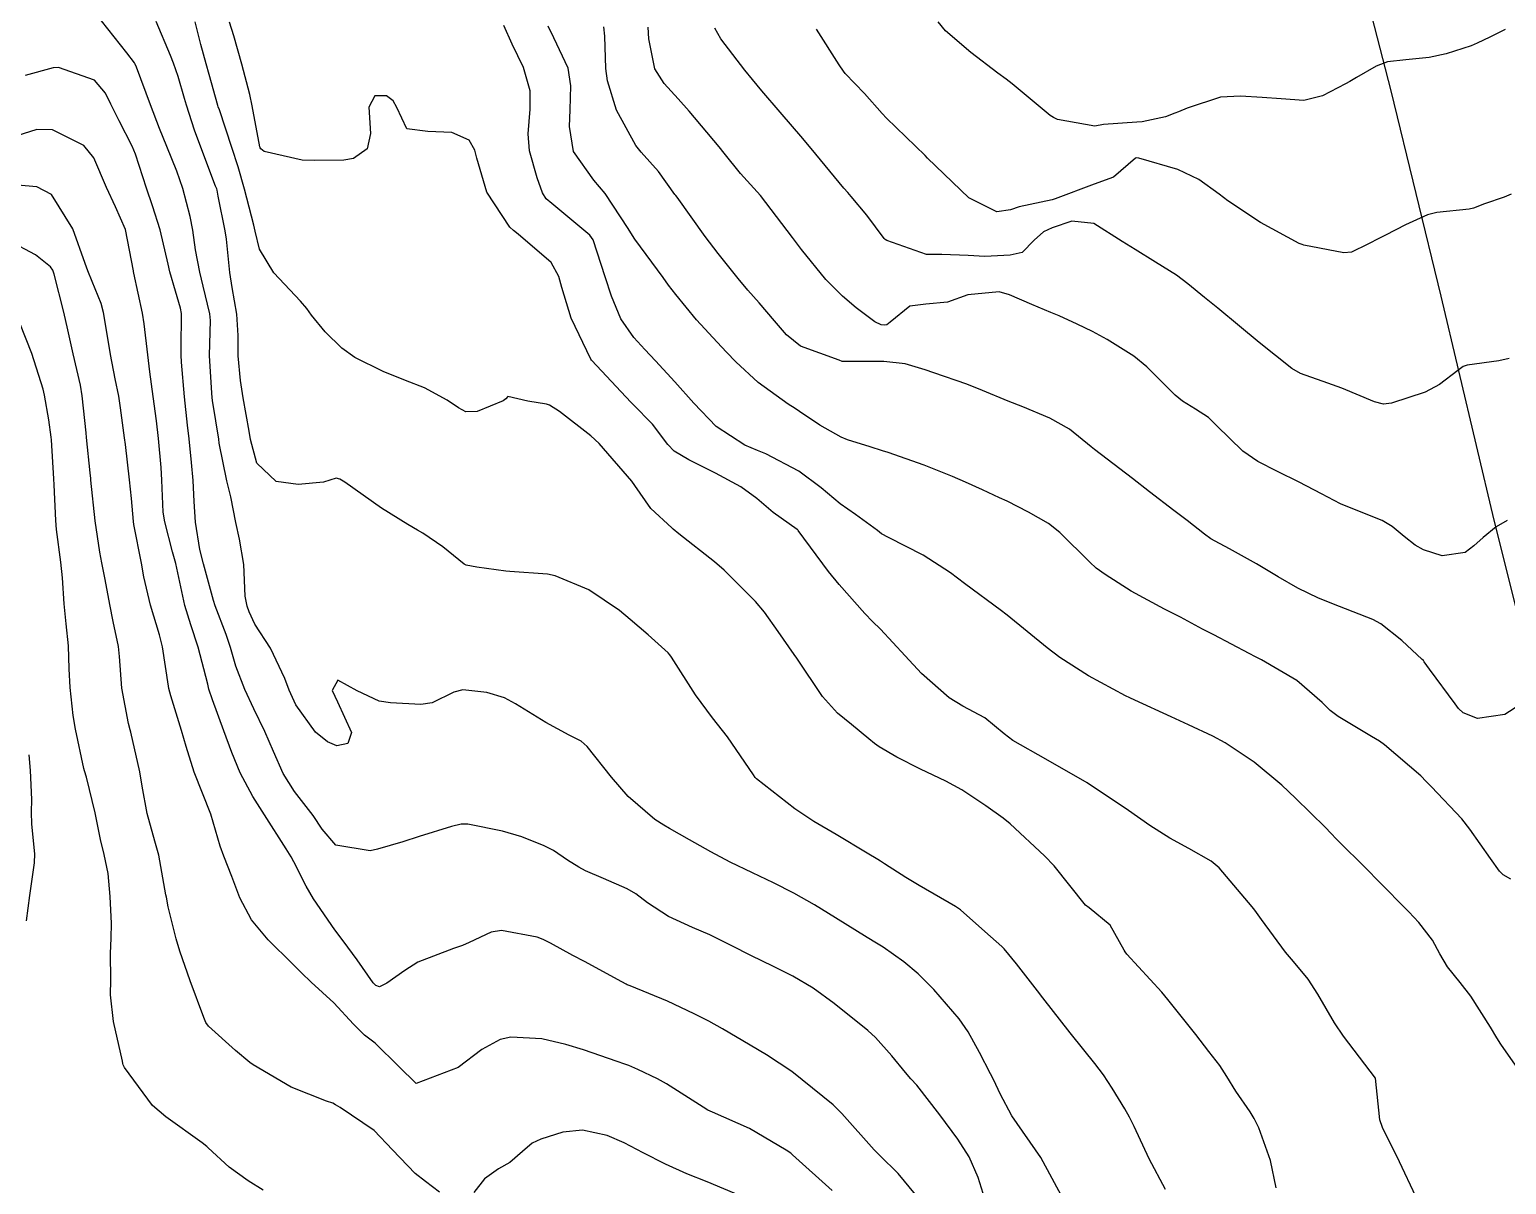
# Model space of a CAD drawing. Header units: metres. Extents: x 298520 to 308411, y 7433745 to 7450750.
# Drawn here: x 300236.3 to 300307.2, y 7449147 to 7449202.4 of the extents above; entities that cross this region are included whole.
import ezdxf

# ---------------------------------------------------------------- set-up
doc = ezdxf.new("R2010")
doc.units = ezdxf.units.M
doc.header["$LTSCALE"] = 10
for name, color, linetype in [('Curvas de Nivel 1m', 11, 'Continuous'), ('Curvas de Nivel 5m', 15, 'Continuous'), ('Vias Primárias', 230, 'Continuous')]:
    doc.layers.add(name, color=color, linetype=linetype)

msp = doc.modelspace()

# ---------------------------------------------------------------- linework, layer by layer
at = {"layer": 'Curvas de Nivel 1m', "flags": 128}
for points, elevation in [([(300285.924, 7449146.229), (300284.843, 7449148.24), (300283.455, 7449150.254), (300282.883, 7449151.306), (300282.585, 7449151.959), (300282.428, 7449152.267), (300281.906, 7449153.278), (300281.349, 7449154.283), (300280.922, 7449154.896), (300279.713, 7449156.302), (300278.95, 7449157.059), (300278.267, 7449157.631), (300277.271, 7449158.335), (300276.966, 7449158.527), (300276.512, 7449158.802), (300274.984, 7449159.742), (300273.977, 7449160.37), (300272.998, 7449160.929), (300272.025, 7449161.417), (300271.008, 7449161.899), (300269.943, 7449162.421), (300269.018, 7449162.908), (300267.983, 7449163.48), (300267.029, 7449164.024), (300266.762, 7449164.185), (300266.333, 7449164.461), (300265.049, 7449165.561), (300264.242, 7449166.488), (300263.078, 7449167.964), (300262.791, 7449168.215), (300262.223, 7449168.513), (300261.092, 7449169.114), (300259.639, 7449170.01), (300259.109, 7449170.296), (300258.275, 7449170.558), (300257.114, 7449170.683), (300256.678, 7449170.577), (300255.645, 7449170.052), (300255.103, 7449169.972), (300253.654, 7449170.065), (300253.106, 7449170.143), (300252.044, 7449170.631), (300251.118, 7449171.14), (300250.844, 7449170.644), (300251.105, 7449170.109), (300251.783, 7449168.633), (300251.598, 7449168.114), (300251.076, 7449167.998), (300250.624, 7449168.193), (300250.048, 7449168.656), (300249.102, 7449169.967), (300248.788, 7449170.673), (300248.571, 7449171.223), (300247.887, 7449172.682), (300247.144, 7449173.834), (300246.875, 7449174.419), (300246.778, 7449174.696), (300246.674, 7449175.184), (300246.619, 7449176.698), (300246.408, 7449177.915), (300246.231, 7449178.705), (300245.988, 7449179.936), (300245.804, 7449180.704), (300245.436, 7449182.523), (300245.408, 7449182.708), (300245.262, 7449183.595), (300245.116, 7449184.557), (300245.098, 7449184.713), (300245.078, 7449184.911), (300244.963, 7449186.715), (300245.009, 7449188.403), (300244.986, 7449188.715), (300244.664, 7449190.048), (300244.498, 7449190.723), (300244.297, 7449191.788), (300244.162, 7449192.728), (300244.04, 7449193.391), (300243.694, 7449194.735), (300243.405, 7449195.566), (300242.918, 7449196.745), (300242.573, 7449197.608), (300242.135, 7449198.753), (300241.461, 7449200.561), (300241.404, 7449200.702), (300241.364, 7449200.761), (300240.994, 7449201.241), (300239.78, 7449202.777)], 738), ([(300290.828, 7449146.711), (300290.038, 7449148.178), (300289.315, 7449149.737), (300289.099, 7449150.188), (300288.877, 7449150.589), (300288.264, 7449151.577), (300287.846, 7449152.206), (300287.438, 7449152.751), (300286.905, 7449153.411), (300286.242, 7449154.227), (300284.938, 7449155.905), (300284.685, 7449156.243), (300283.678, 7449157.531), (300283.081, 7449158.259), (300282.965, 7449158.374), (300282.152, 7449159.095), (300280.99, 7449160.122), (300280.75, 7449160.292), (300279.003, 7449161.291), (300278.362, 7449161.675), (300277.345, 7449162.335), (300277.143, 7449162.467), (300277.015, 7449162.546), (300276.514, 7449162.849), (300275.027, 7449163.747), (300273.947, 7449164.371), (300273.042, 7449164.976), (300271.209, 7449166.408), (300271.138, 7449166.483), (300271.065, 7449166.598), (300269.806, 7449168.423), (300269.092, 7449169.332), (300268.276, 7449170.438), (300267.13, 7449172.243), (300267.048, 7449172.367), (300266.964, 7449172.453), (300266.003, 7449173.329), (300265.149, 7449174.065), (300264.636, 7449174.485), (300263.168, 7449175.475), (300261.539, 7449176.155), (300261.179, 7449176.228), (300259.365, 7449176.362), (300259.18, 7449176.374), (300257.787, 7449176.564), (300257.275, 7449176.66), (300257.184, 7449176.706), (300256.157, 7449177.55), (300255.199, 7449178.197), (300254.941, 7449178.343), (300254.48, 7449178.607), (300253.211, 7449179.4), (300251.456, 7449180.638), (300251.225, 7449180.784), (300251.037, 7449180.832), (300250.431, 7449180.652), (300249.222, 7449180.532), (300248.171, 7449180.681), (300247.242, 7449181.563), (300246.936, 7449182.693), (300246.865, 7449183.086), (300246.586, 7449184.697), (300246.454, 7449185.53), (300246.341, 7449186.7), (300246.336, 7449187.676), (300246.284, 7449188.7), (300246.056, 7449189.983), (300245.941, 7449190.704), (300245.774, 7449192.298), (300245.712, 7449192.707), (300245.389, 7449194.367), (300245.328, 7449194.647), (300245.313, 7449194.711), (300245.261, 7449194.846), (300244.544, 7449196.723), (300244.243, 7449197.539), (300243.855, 7449198.734), (300243.762, 7449199.052), (300243.457, 7449200.114), (300243.246, 7449200.742), (300243.102, 7449201.11), (300242.409, 7449202.751)], 739), ([(300302.826, 7449146.376), (300302.041, 7449148.038), (300301.222, 7449149.692), (300301.096, 7449150.048), (300300.893, 7449152.05), (300299.354, 7449154.066), (300298.922, 7449154.704), (300298.121, 7449156.082), (300297.659, 7449156.798), (300296.958, 7449157.644), (300296.581, 7449158.104), (300295.431, 7449159.662), (300295.104, 7449160.119), (300294.985, 7449160.279), (300293.397, 7449162.136), (300293.016, 7449162.463), (300291.94, 7449163.074), (300291.027, 7449163.563), (300290.061, 7449164.18), (300289.044, 7449164.9), (300287.063, 7449166.22), (300285.074, 7449167.351), (300283.504, 7449168.256), (300283.086, 7449168.578), (300282.155, 7449169.335), (300281.099, 7449169.903), (300280.442, 7449170.297), (300279.12, 7449171.465), (300278.339, 7449172.318), (300277.145, 7449173.586), (300276.768, 7449173.954), (300276.406, 7449174.341), (300275.174, 7449175.738), (300274.655, 7449176.365), (300273.202, 7449178.329), (300273.178, 7449178.356), (300273.151, 7449178.381), (300272.004, 7449179.191), (300271.218, 7449179.869), (300270.449, 7449180.418), (300269.233, 7449181.075), (300267.96, 7449181.725), (300267.248, 7449182.13), (300266.947, 7449182.455), (300266.218, 7449183.421), (300265.272, 7449184.381), (300265.173, 7449184.481), (300263.303, 7449186.476), (300263.282, 7449186.5), (300263.256, 7449186.547), (300262.315, 7449188.51), (300261.869, 7449189.984), (300261.717, 7449190.516), (300261.353, 7449191.183), (300259.772, 7449192.544), (300259.54, 7449192.713), (300259.376, 7449192.873), (300258.262, 7449194.561), (300257.788, 7449196.196), (300257.697, 7449196.567), (300257.428, 7449197.054), (300256.584, 7449197.426), (300255.432, 7449197.462), (300254.428, 7449197.6), (300253.948, 7449198.612), (300253.776, 7449198.944), (300253.449, 7449199.18), (300252.902, 7449199.172), (300252.605, 7449198.628), (300252.685, 7449197.373), (300252.53, 7449196.629), (300251.874, 7449196.177), (300251.415, 7449196.099), (300249.993, 7449196.083), (300249.414, 7449196.094), (300247.592, 7449196.517), (300247.422, 7449196.634), (300247.396, 7449196.69), (300247.384, 7449196.729), (300247.018, 7449198.694), (300246.893, 7449199.251), (300246.511, 7449200.7), (300246.128, 7449202.059), (300245.93, 7449202.706)], 741), ([(300307.601, 7449152.671), (300306.91, 7449153.688), (300306.716, 7449153.982), (300306.412, 7449154.493), (300305.468, 7449155.995), (300304.949, 7449156.646), (300304.339, 7449157.392), (300303.974, 7449158.015), (300303.62, 7449158.671), (300302.978, 7449159.52), (300302.484, 7449160.035), (300301.005, 7449161.536), (300300.506, 7449162.055), (300299.027, 7449163.523), (300298.756, 7449163.8), (300298.487, 7449164.078), (300297.054, 7449165.478), (300296.396, 7449166.107), (300295.074, 7449167.216), (300293.69, 7449168.134), (300293.086, 7449168.455), (300291.931, 7449168.997), (300291.095, 7449169.39), (300289.354, 7449170.187), (300289.105, 7449170.298), (300288.903, 7449170.396), (300287.12, 7449171.352), (300285.751, 7449172.234), (300285.137, 7449172.698), (300283.223, 7449174.259), (300283.154, 7449174.315), (300282.951, 7449174.468), (300281.175, 7449175.789), (300280.506, 7449176.297), (300279.191, 7449177.14), (300277.534, 7449177.993), (300277.201, 7449178.168), (300277.11, 7449178.239), (300277.003, 7449178.333), (300275.957, 7449179.095), (300275.215, 7449179.614), (300274.312, 7449180.369), (300273.235, 7449181.176), (300271.643, 7449182.008), (300271.249, 7449182.171), (300270.65, 7449182.416), (300269.262, 7449183.323), (300268.194, 7449184.441), (300267.288, 7449185.46), (300266.358, 7449186.464), (300265.845, 7449187.009), (300265.314, 7449187.589), (300264.702, 7449188.486), (300264.253, 7449189.572), (300263.946, 7449190.494), (300263.369, 7449192.267), (300263.212, 7449192.502), (300261.388, 7449194.018), (300261.112, 7449194.246), (300260.934, 7449194.527), (300260.689, 7449195.245), (300260.319, 7449196.537), (300260.253, 7449197.36), (300260.346, 7449198.536), (300260.341, 7449199.426), (300260.023, 7449200.542), (300259.479, 7449201.654), (300259.087, 7449202.554)], 742), ([(300307.382, 7449161.6), (300307.01, 7449161.807), (300306.847, 7449161.982), (300306.413, 7449162.593), (300305.421, 7449163.996), (300305.04, 7449164.495), (300303.575, 7449166.022), (300303.327, 7449166.287), (300303.068, 7449166.559), (300301.328, 7449168.048), (300301.085, 7449168.215), (300300.7, 7449168.441), (300299.096, 7449169.406), (300298.716, 7449169.693), (300298.332, 7449170.082), (300297.118, 7449171.123), (300295.43, 7449172.117), (300295.134, 7449172.268), (300294.827, 7449172.432), (300293.145, 7449173.325), (300292.599, 7449173.6), (300291.538, 7449174.164), (300291.156, 7449174.362), (300290.775, 7449174.558), (300289.171, 7449175.422), (300287.925, 7449176.209), (300287.498, 7449176.527), (300287.189, 7449176.809), (300285.754, 7449178.234), (300285.207, 7449178.665), (300284.249, 7449179.213), (300283.218, 7449179.728), (300282.855, 7449179.902), (300282.043, 7449180.278), (300281.228, 7449180.65), (300280.603, 7449180.925), (300279.24, 7449181.465), (300277.511, 7449182.065), (300277.25, 7449182.151), (300276.651, 7449182.339), (300275.575, 7449182.674), (300275.257, 7449182.802), (300274.246, 7449183.388), (300273.27, 7449184.039), (300273.061, 7449184.173), (300272.714, 7449184.388), (300271.288, 7449185.426), (300270.206, 7449186.421), (300269.767, 7449186.883), (300269.312, 7449187.355), (300268.325, 7449188.44), (300267.335, 7449189.655), (300266.986, 7449190.102), (300266.721, 7449190.459), (300265.37, 7449192.304), (300265.255, 7449192.481), (300265.049, 7449192.81), (300263.944, 7449194.494), (300263.402, 7449195.13), (300262.424, 7449196.51), (300262.238, 7449197.709), (300262.258, 7449198.512), (300262.305, 7449199.661), (300262.172, 7449200.513), (300261.485, 7449201.968), (300261.216, 7449202.524)], 743), ([(300307.823, 7449169.969), (300307.098, 7449169.494), (300305.782, 7449169.307), (300305.099, 7449169.582), (300304.882, 7449169.785), (300304.713, 7449170.006), (300303.485, 7449171.668), (300303.226, 7449172.029), (300303.188, 7449172.084), (300303.134, 7449172.138), (300302.158, 7449173.05), (300301.151, 7449173.846), (300300.77, 7449174.054), (300299.162, 7449174.677), (300298.167, 7449175.086), (300297.175, 7449175.565), (300296.23, 7449176.11), (300295.189, 7449176.725), (300293.884, 7449177.445), (300293.2, 7449177.815), (300292.992, 7449177.934), (300292.692, 7449178.148), (300291.858, 7449178.809), (300291.214, 7449179.284), (300290.045, 7449180.182), (300289.232, 7449180.827), (300287.422, 7449182.208), (300287.254, 7449182.347), (300286.221, 7449183.185), (300285.268, 7449183.714), (300283.978, 7449184.253), (300283.276, 7449184.533), (300282.044, 7449185.042), (300281.289, 7449185.342), (300279.713, 7449185.89), (300279.299, 7449186.038), (300278.341, 7449186.32), (300277.304, 7449186.435), (300275.373, 7449186.428), (300275.304, 7449186.438), (300275.172, 7449186.493), (300273.311, 7449187.166), (300272.639, 7449187.713), (300272.068, 7449188.393), (300271.331, 7449189.249), (300270.793, 7449189.864), (300270.327, 7449190.415), (300269.361, 7449191.612), (300268.738, 7449192.436), (300267.392, 7449194.312), (300267.333, 7449194.392), (300267.292, 7449194.452), (300266.496, 7449195.556), (300265.674, 7449196.476), (300265.418, 7449196.792), (300264.486, 7449198.49), (300264.059, 7449199.892), (300263.968, 7449200.495), (300263.932, 7449202.05), (300263.885, 7449202.496)], 744), ([(300307.11, 7449202.363), (300306.383, 7449201.991), (300305.772, 7449201.705), (300305.479, 7449201.581), (300304.289, 7449201.197), (300303.473, 7449201.02), (300302.347, 7449200.912), (300301.471, 7449200.81), (300300.918, 7449200.606), (300299.981, 7449200.065), (300299.657, 7449199.872), (300299.46, 7449199.761), (300298.35, 7449199.185), (300297.452, 7449198.963), (300296.375, 7449199.029), (300295.453, 7449199.092), (300294.422, 7449199.161), (300293.453, 7449199.109), (300291.865, 7449198.582), (300291.445, 7449198.419), (300291.269, 7449198.347), (300290.825, 7449198.176), (300289.695, 7449197.931), (300289.439, 7449197.923), (300287.839, 7449197.804), (300287.436, 7449197.732), (300285.634, 7449198.043), (300285.441, 7449198.135), (300285.294, 7449198.241), (300283.458, 7449199.756), (300283.174, 7449199.978), (300282.786, 7449200.27), (300281.477, 7449201.26), (300280.276, 7449202.302), (300279.919, 7449202.726)], 748), ([(300307.302, 7449186.575), (300306.811, 7449186.474), (300305.297, 7449186.262), (300305.105, 7449186.193), (300304.85, 7449186.004), (300303.968, 7449185.331), (300303.282, 7449184.961), (300301.66, 7449184.428), (300301.276, 7449184.393), (300300.838, 7449184.494), (300299.284, 7449185.161), (300298.609, 7449185.403), (300297.29, 7449185.854), (300296.883, 7449186.104), (300295.311, 7449187.351), (300294.369, 7449188.13), (300293.332, 7449189.001), (300292.693, 7449189.507), (300291.891, 7449190.162), (300291.349, 7449190.573), (300290.335, 7449191.203), (300289.367, 7449191.8), (300288.748, 7449192.196), (300287.381, 7449193.051), (300286.326, 7449193.17), (300285.379, 7449192.853), (300284.97, 7449192.651), (300284.524, 7449192.248), (300283.951, 7449191.667), (300283.362, 7449191.529), (300282.161, 7449191.478), (300281.361, 7449191.516), (300280.099, 7449191.565), (300279.362, 7449191.564), (300277.455, 7449192.246), (300277.372, 7449192.291), (300277.333, 7449192.331), (300276.498, 7449193.457), (300275.746, 7449194.355), (300275.577, 7449194.539), (300275.397, 7449194.75), (300274.051, 7449196.374), (300273.424, 7449197.125), (300272.34, 7449198.391), (300271.453, 7449199.427), (300271.008, 7449199.957), (300270.639, 7449200.412), (300269.485, 7449201.916), (300269.206, 7449202.433)], 746), ([(300307.398, 7449194.464), (300307.064, 7449194.315), (300306.118, 7449193.993), (300305.595, 7449193.794), (300305.39, 7449193.739), (300303.828, 7449193.576), (300303.387, 7449193.475), (300302.331, 7449192.984), (300301.377, 7449192.493), (300301.08, 7449192.349), (300300.524, 7449192.058), (300299.748, 7449191.686), (300299.367, 7449191.642), (300297.461, 7449192.009), (300297.372, 7449192.04), (300297.233, 7449192.101), (300295.383, 7449193.102), (300293.809, 7449194.136), (300293.396, 7449194.455), (300292.42, 7449195.171), (300291.408, 7449195.653), (300289.538, 7449196.189), (300289.413, 7449196.208), (300289.384, 7449196.19), (300288.33, 7449195.274), (300287.4, 7449194.949), (300285.523, 7449194.238), (300285.392, 7449194.195), (300283.795, 7449193.85), (300283.387, 7449193.71), (300282.724, 7449193.608), (300281.393, 7449194.29), (300279.412, 7449196.19), (300279.29, 7449196.311), (300277.439, 7449198.101), (300277.227, 7449198.333), (300276.39, 7449199.284), (300275.462, 7449200.253), (300275.374, 7449200.361), (300275.169, 7449200.661), (300274.077, 7449202.374)], 747), ([(300282.153, 7449146.27), (300281.842, 7449147.284), (300281.402, 7449148.282), (300280.856, 7449149.129), (300279.99, 7449150.299), (300278.887, 7449151.71), (300278.6, 7449152.024), (300278.346, 7449152.318), (300277.701, 7449153.128), (300276.91, 7449154.008), (300276.548, 7449154.344), (300274.932, 7449155.643), (300273.924, 7449156.37), (300272.949, 7449156.954), (300271.989, 7449157.43), (300270.958, 7449157.918), (300269.983, 7449158.42), (300268.97, 7449158.923), (300268.14, 7449159.274), (300266.983, 7449159.811), (300265.973, 7449160.465), (300265.412, 7449160.889), (300265, 7449161.139), (300263.858, 7449161.638), (300263.008, 7449161.998), (300262.673, 7449162.168), (300262.14, 7449162.513), (300261.465, 7449162.971), (300261.02, 7449163.201), (300259.941, 7449163.624), (300259.026, 7449163.905), (300257.362, 7449164.234), (300257.03, 7449164.231), (300256.581, 7449164.129), (300255.023, 7449163.648), (300254.239, 7449163.39), (300253.017, 7449163.032), (300252.678, 7449162.961), (300251.019, 7449163.225), (300250.367, 7449163.991), (300249.931, 7449164.657), (300249.05, 7449165.806), (300248.504, 7449166.676), (300248.031, 7449167.723), (300247.614, 7449168.685), (300247.099, 7449169.773), (300246.667, 7449170.697), (300246.235, 7449171.814), (300245.972, 7449172.707), (300245.77, 7449173.341), (300245.237, 7449174.719), (300245.157, 7449174.968), (300244.671, 7449176.725), (300244.507, 7449177.41), (300244.302, 7449178.729), (300244.233, 7449179.714), (300244.177, 7449180.726), (300244.098, 7449181.584), (300243.985, 7449182.729), (300243.912, 7449183.383), (300243.764, 7449184.733), (300243.627, 7449186.406), (300243.613, 7449186.735), (300243.612, 7449187.042), (300243.62, 7449188.736), (300243.582, 7449188.993), (300243.334, 7449189.813), (300243.059, 7449190.743), (300242.981, 7449191.111), (300242.606, 7449192.748), (300242.229, 7449193.907), (300241.944, 7449194.754), (300241.417, 7449196.378), (300241.255, 7449196.763), (300240.64, 7449197.977), (300240.238, 7449198.778), (300239.974, 7449199.308), (300239.454, 7449199.924), (300237.723, 7449200.544), (300237.46, 7449200.53), (300236.126, 7449200.153)], 737), ([(300278.824, 7449146.468), (300277.991, 7449147.479), (300277.118, 7449148.336), (300276.847, 7449148.609), (300275.297, 7449150.356), (300274.877, 7449150.769), (300272.893, 7449152.38), (300271.679, 7449153.177), (300270.905, 7449153.643), (300269.57, 7449154.423), (300268.918, 7449154.784), (300268.213, 7449155.147), (300266.932, 7449155.748), (300265.143, 7449156.477), (300265.002, 7449156.538), (300264.944, 7449156.564), (300264.749, 7449156.678), (300262.954, 7449157.643), (300262.388, 7449157.94), (300261.326, 7449158.525), (300260.966, 7449158.712), (300260.68, 7449158.82), (300258.972, 7449159.14), (300258.468, 7449159.057), (300257.424, 7449158.565), (300257.105, 7449158.425), (300256.961, 7449158.371), (300256.664, 7449158.278), (300254.953, 7449157.617), (300254.331, 7449157.224), (300253.469, 7449156.615), (300253.123, 7449156.436), (300252.941, 7449156.496), (300252.817, 7449156.622), (300252.047, 7449157.727), (300251.372, 7449158.636), (300250.971, 7449159.173), (300249.948, 7449160.656), (300249.598, 7449161.26), (300249.01, 7449162.426), (300248.876, 7449162.671), (300248.642, 7449163.048), (300247.596, 7449164.684), (300247.046, 7449165.573), (300246.442, 7449166.699), (300246.037, 7449167.67), (300245.657, 7449168.711), (300245.105, 7449170.209), (300244.938, 7449170.722), (300244.878, 7449170.96), (300244.422, 7449172.727), (300244.069, 7449173.805), (300243.783, 7449174.734), (300243.392, 7449176.526), (300243.343, 7449176.738), (300243.189, 7449177.304), (300242.816, 7449178.744), (300242.748, 7449179.206), (300242.679, 7449180.746), (300242.641, 7449181.344), (300242.515, 7449182.747), (300242.422, 7449183.588), (300242.26, 7449184.75), (300242.105, 7449185.938), (300242.002, 7449186.753), (300241.828, 7449188.244), (300241.753, 7449188.756), (300241.342, 7449190.675), (300241.327, 7449190.745), (300241.32, 7449190.76), (300241.318, 7449190.786), (300240.936, 7449192.767), (300240.457, 7449193.847), (300240.029, 7449194.78), (300239.414, 7449196.206), (300238.935, 7449196.795), (300237.43, 7449197.55), (300236.69, 7449197.558), (300235.426, 7449197.161)], 736), ([(300256.002, 7449146.582), (300255.333, 7449147.097), (300254.832, 7449147.477), (300253.746, 7449148.611), (300252.857, 7449149.536), (300251.236, 7449150.645), (300251.003, 7449150.776), (300250.875, 7449150.846), (300250.58, 7449150.949), (300248.882, 7449151.623), (300247.056, 7449152.688), (300246.895, 7449152.81), (300246.215, 7449153.388), (300244.92, 7449154.55), (300244.794, 7449154.721), (300244.688, 7449154.96), (300244.039, 7449156.729), (300243.543, 7449158.148), (300243.368, 7449158.736), (300242.986, 7449160.273), (300242.896, 7449160.741), (300242.879, 7449160.856), (300242.531, 7449162.745), (300242.345, 7449163.421), (300241.979, 7449164.751), (300241.741, 7449166.065), (300241.617, 7449166.754), (300241.187, 7449168.654), (300241.16, 7449168.759), (300241.088, 7449169.072), (300240.76, 7449170.765), (300240.647, 7449172.286), (300240.597, 7449172.768), (300240.338, 7449173.965), (300240.187, 7449174.774), (300239.967, 7449175.982), (300239.798, 7449176.781), (300239.698, 7449177.292), (300239.488, 7449178.786), (300239.276, 7449180.746), (300239.269, 7449180.789), (300239.267, 7449180.824), (300239.236, 7449181.092), (300239.066, 7449182.792), (300239.043, 7449183.005), (300238.863, 7449184.794), (300238.776, 7449185.299), (300238.424, 7449186.799), (300238.166, 7449187.95), (300237.976, 7449188.803), (300237.517, 7449190.632), (300237.451, 7449190.809), (300237.345, 7449190.979), (300236.612, 7449191.559), (300235.364, 7449192.216)], 734), ([(300247.547, 7449146.683), (300246.827, 7449147.132), (300245.916, 7449147.786), (300244.9, 7449148.719), (300244.844, 7449148.776), (300244.619, 7449148.949), (300242.865, 7449150.201), (300242.237, 7449150.746), (300240.891, 7449152.568), (300240.82, 7449152.689), (300240.805, 7449152.761), (300240.786, 7449152.871), (300240.359, 7449154.768), (300240.222, 7449156.057), (300240.227, 7449156.771), (300240.225, 7449158.04), (300240.245, 7449158.771), (300240.271, 7449159.472), (300240.205, 7449160.772), (300240.098, 7449161.868), (300239.917, 7449162.776), (300239.737, 7449163.496), (300239.475, 7449164.783), (300239.058, 7449166.488), (300238.97, 7449166.791), (300238.939, 7449166.916), (300238.534, 7449168.795), (300238.431, 7449169.459), (300238.275, 7449170.798), (300238.229, 7449171.691), (300238.201, 7449172.799), (300238.093, 7449173.851), (300237.998, 7449174.802), (300237.918, 7449176.057), (300237.837, 7449176.803), (300237.623, 7449178.382), (300237.588, 7449178.806), (300237.518, 7449180.517), (300237.501, 7449180.807), (300237.383, 7449182.677), (300237.37, 7449182.809), (300237.261, 7449183.64), (300237.054, 7449184.812), (300236.988, 7449185.102), (300236.437, 7449186.819), (300235.871, 7449188.271)], 733), ([(300236.189, 7449159.607), (300236.346, 7449160.82), (300236.571, 7449162.379), (300236.589, 7449162.816), (300236.441, 7449164.233), (300236.429, 7449164.819), (300236.439, 7449165.418), (300236.383, 7449166.817), (300236.317, 7449167.571)], 732), ([(300270.443, 7449146.414), (300268.829, 7449147.086), (300267.858, 7449147.47), (300266.838, 7449147.924), (300265.773, 7449148.471), (300264.85, 7449148.955), (300264.044, 7449149.299), (300262.859, 7449149.558), (300261.912, 7449149.459), (300260.852, 7449149.126), (300260.449, 7449148.934), (300259.971, 7449148.539), (300259.375, 7449148.007), (300258.834, 7449147.705), (300258.156, 7449147.231), (300257.646, 7449146.562)], 734)]:
    msp.add_lwpolyline(points, dxfattribs=dict(at, elevation=elevation))
at = {"layer": 'Curvas de Nivel 5m', "flags": 128}
for points, elevation in [([(300296.136, 7449146.8), (300295.863, 7449148.11), (300295.304, 7449149.678), (300295.075, 7449150.118), (300294.876, 7449150.432), (300294.188, 7449151.432), (300293.77, 7449152.137), (300293.422, 7449152.666), (300292.905, 7449153.338), (300292.268, 7449154.156), (300290.938, 7449155.833), (300290.652, 7449156.173), (300288.961, 7449158.006), (300288.878, 7449158.107), (300288.832, 7449158.192), (300288.16, 7449159.388), (300287.154, 7449160.217), (300286.985, 7449160.357), (300285.477, 7449162.235), (300285.018, 7449162.726), (300283.363, 7449164.257), (300283.037, 7449164.52), (300282.196, 7449165.123), (300281.057, 7449165.88), (300280.282, 7449166.298), (300279.069, 7449166.875), (300277.941, 7449167.454), (300277.079, 7449167.951), (300276.858, 7449168.11), (300276.59, 7449168.337), (300275.759, 7449169.02), (300275.095, 7449169.567), (300274.375, 7449170.367), (300273.13, 7449172.195), (300273.009, 7449172.382), (300272.237, 7449173.487), (300271.59, 7449174.403), (300271.161, 7449174.919), (300269.644, 7449176.425), (300269.187, 7449176.819), (300267.476, 7449178.171), (300267.202, 7449178.395), (300267.172, 7449178.42), (300267.137, 7449178.451), (300266.127, 7449179.381), (300265.371, 7449180.478), (300265.226, 7449180.701), (300263.65, 7449182.496), (300263.257, 7449182.867), (300261.75, 7449184.034), (300261.271, 7449184.334), (300261.131, 7449184.382), (300260.237, 7449184.536), (300259.276, 7449184.748), (300259.176, 7449184.649), (300259.059, 7449184.552), (300257.797, 7449184.035), (300257.267, 7449184.016), (300256.91, 7449184.216), (300256.359, 7449184.584), (300255.281, 7449185.166), (300254.372, 7449185.523), (300253.293, 7449185.952), (300251.938, 7449186.634), (300251.307, 7449187.075), (300250.513, 7449187.851), (300249.863, 7449188.662), (300249.635, 7449188.975), (300249.329, 7449189.322), (300248.055, 7449190.683), (300247.36, 7449191.83), (300247.153, 7449192.692), (300247.092, 7449192.977), (300246.645, 7449194.697), (300246.333, 7449195.777), (300246.043, 7449196.704), (300245.441, 7449198.5), (300245.386, 7449198.654), (300245.366, 7449198.711), (300244.945, 7449200.205), (300244.802, 7449200.72), (300244.555, 7449201.645), (300244.273, 7449202.728)], 740), ([(300307.211, 7449178.8), (300306.686, 7449178.507), (300306.052, 7449177.992), (300305.608, 7449177.585), (300305.192, 7449177.278), (300304.096, 7449177.104), (300303.194, 7449177.401), (300302.801, 7449177.63), (300302.266, 7449178.034), (300301.685, 7449178.52), (300301.21, 7449178.799), (300299.968, 7449179.31), (300299.218, 7449179.611), (300298.908, 7449179.763), (300298.309, 7449180.084), (300297.231, 7449180.642), (300296.196, 7449181.153), (300295.246, 7449181.643), (300294.531, 7449182.127), (300293.265, 7449183.371), (300292.876, 7449183.753), (300292.265, 7449184.155), (300291.636, 7449184.524), (300291.279, 7449184.821), (300289.932, 7449186.184), (300289.301, 7449186.697), (300288.026, 7449187.489), (300287.318, 7449187.872), (300286.59, 7449188.221), (300285.716, 7449188.623), (300285.328, 7449188.789), (300284.409, 7449189.172), (300283.337, 7449189.629), (300282.845, 7449189.775), (300281.336, 7449189.635), (300280.357, 7449189.275), (300279.332, 7449189.193), (300278.555, 7449189.093), (300277.611, 7449188.327), (300277.457, 7449188.193), (300277.321, 7449188.17), (300277.185, 7449188.195), (300276.883, 7449188.337), (300275.986, 7449189.006), (300275.335, 7449189.57), (300274.527, 7449190.368), (300273.364, 7449191.803), (300272.936, 7449192.384), (300271.393, 7449194.4), (300270.436, 7449195.447), (300269.653, 7449196.426), (300269.417, 7449196.731), (300267.969, 7449198.445), (300267.449, 7449199.039), (300266.773, 7449199.777), (300266.328, 7449200.467), (300266.041, 7449201.915), (300266.002, 7449202.472)], 745), ([(300274.826, 7449146.671), (300272.932, 7449148.379), (300272.844, 7449148.449), (300272.632, 7449148.597), (300270.861, 7449149.633), (300269.099, 7449150.428), (300268.874, 7449150.525), (300268.652, 7449150.655), (300266.886, 7449151.786), (300266.456, 7449152.024), (300265.508, 7449152.471), (300265.079, 7449152.661), (300264.895, 7449152.73), (300264.521, 7449152.86), (300262.902, 7449153.415), (300262.062, 7449153.67), (300260.907, 7449153.941), (300259.426, 7449154.027), (300258.906, 7449153.905), (300258.035, 7449153.425), (300256.893, 7449152.57), (300254.885, 7449151.8), (300254.041, 7449152.609), (300252.904, 7449153.73), (300252.397, 7449154.117), (300251.872, 7449154.636), (300250.928, 7449155.662), (300249.844, 7449156.661), (300249.383, 7449157.099), (300248.952, 7449157.534), (300247.778, 7449158.682), (300246.977, 7449159.653), (300246.416, 7449160.699), (300246.033, 7449161.734), (300245.661, 7449162.71), (300245.482, 7449163.178), (300245.033, 7449164.72), (300244.237, 7449166.728), (300243.844, 7449167.963), (300243.616, 7449168.735), (300243.108, 7449170.398), (300243.013, 7449170.741), (300242.992, 7449170.864), (300242.71, 7449172.744), (300242.565, 7449173.32), (300242.135, 7449174.75), (300241.816, 7449176.111), (300241.697, 7449176.755), (300241.338, 7449178.622), (300241.322, 7449178.759), (300241.22, 7449179.87), (300241.133, 7449180.761), (300240.938, 7449182.453), (300240.895, 7449182.765), (300240.703, 7449184.204), (300240.615, 7449184.77), (300240.448, 7449185.61), (300240.221, 7449186.776), (300240.088, 7449187.556), (300239.888, 7449188.782), (300239.768, 7449189.224), (300239.338, 7449190.279), (300239.124, 7449190.792), (300239.004, 7449191.138), (300238.417, 7449192.8), (300237.389, 7449194.453), (300236.686, 7449194.817), (300235.394, 7449194.92)], 735)]:
    msp.add_lwpolyline(points, dxfattribs=dict(at, elevation=elevation))
at = {"layer": 'Vias Primárias', "elevation": 737.043}
msp.add_lwpolyline([(300309.286, 7449168.042), (300306.589, 7449178.829), (300304.04, 7449189.569), (300301.639, 7449199.416), (300299.14, 7449209.17)], dxfattribs=at)

doc.saveas('drawing.dxf')
